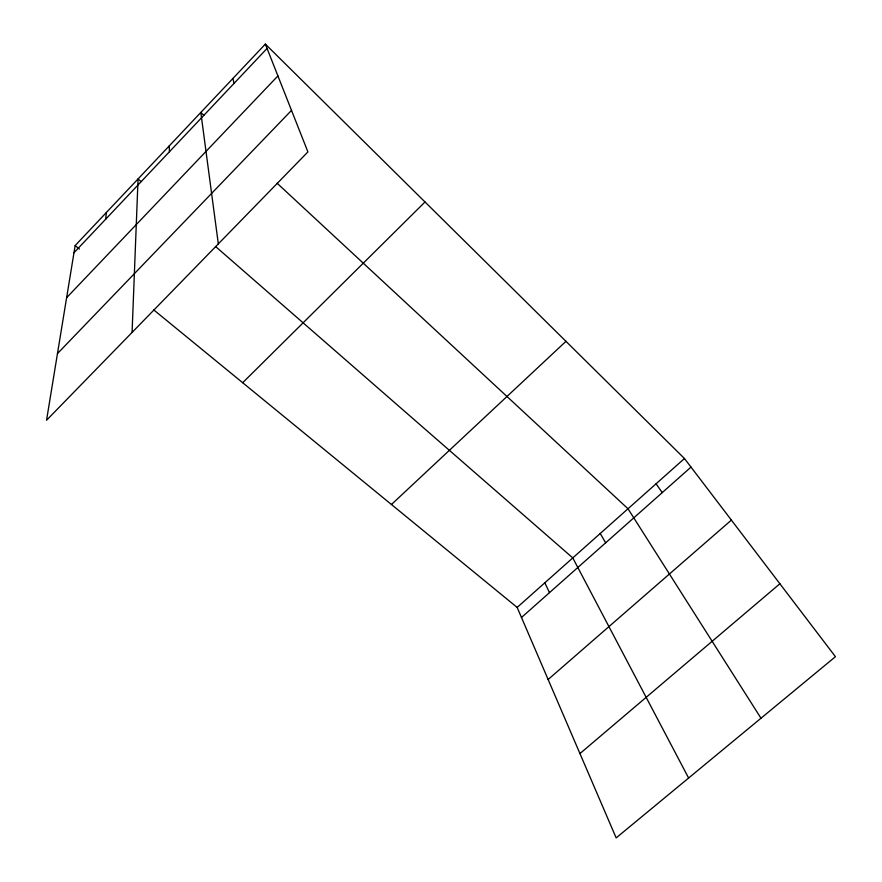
<?xml version="1.0" encoding="UTF-8"?>
<svg xmlns="http://www.w3.org/2000/svg" width="882" height="882" viewBox="0 0 882 882"><rect width="100%" height="100%" fill="white"/><g stroke="black" fill="none" stroke-linecap="round" stroke-linejoin="round"><path stroke-width="1.32" d="M132.079 332.437L138.055 178.947L141.098 181.604M105.675 219.199L106.38 212.485M75.157 245.571L46.548 420.251L307.906 151.913L265.35 44.1L75.157 245.571L79.38 249.022M73.989 252.726L267.07 48.444M66.613 297.708L277.918 75.929M57.462 353.594L291.512 110.371M242.682 382.722L425.014 201.978M391.443 504.504L565.957 341.345M684.465 458.519L835.452 656.693L616.165 837.9L517.161 607.422L684.465 458.519L265.35 44.1M521.483 617.488L691.003 467.096M548.119 679.515L731.387 520.104M579.937 753.581L779.886 583.763M153.578 309.769L517.161 607.422M215.561 246.508L572.782 557.909L688.622 778.023M203.819 115.244L200.82 112.455L218.317 243.895M277.146 183.269L628.006 508.771L760.99 718.224M656.076 483.788L662.228 492.619M600.245 533.478L605.647 542.816M544.811 582.804L549.497 592.638M232.859 78.52L234.072 83.36M169.223 145.927L169.443 151.726"/></g></svg>
